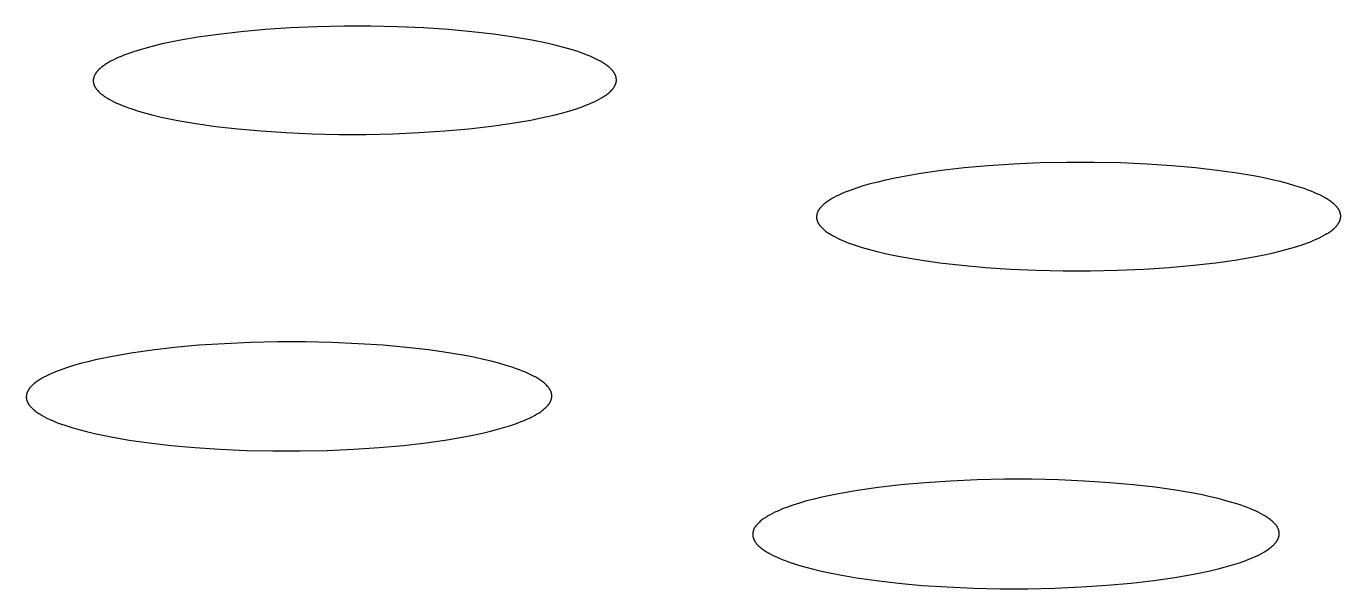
# Model space of a CAD drawing. Header units: millimetres. Extents: x 0 to 4030, y -54 to 2762.
# Drawn here: x 1153.9 to 1167.46, y 968.68 to 974.49 of the extents above; entities that cross this region are included whole.
import ezdxf

# ---------------------------------------------------------------- set-up
doc = ezdxf.new("R2010")
doc.units = ezdxf.units.MM
doc.header["$MEASUREMENT"] = 0
doc.layers.add('Utwórz2D linie widoczne', color=7, linetype='Continuous', true_color=0x000000)

msp = doc.modelspace()

# ---------------------------------------------------------------- linework, layer by layer
at = {"layer": 'Utwórz2D linie widoczne'}
for p, q in [((1156.112, 974.432), (1155.88, 974.405)), ((1156.361, 974.454), (1156.112, 974.432)), ((1156.624, 974.471), (1156.361, 974.454)), ((1156.896, 974.483), (1156.624, 974.471)), ((1157.173, 974.489), (1156.896, 974.483)), ((1157.452, 974.489), (1157.173, 974.489)), ((1157.728, 974.483), (1157.452, 974.489)), ((1157.996, 974.471), (1157.728, 974.483)), ((1158.253, 974.454), (1157.996, 974.471)), ((1158.495, 974.432), (1158.253, 974.454)), ((1158.72, 974.407), (1158.495, 974.432)), ((1155.222, 974.287), (1155.145, 974.267)), ((1155.301, 974.306), (1155.222, 974.287)), ((1155.384, 974.324), (1155.301, 974.306)), ((1155.473, 974.341), (1155.384, 974.324)), ((1155.666, 974.375), (1155.473, 974.341)), ((1155.88, 974.405), (1155.666, 974.375)), ((1158.927, 974.377), (1158.72, 974.407)), ((1159.113, 974.345), (1158.927, 974.377)), ((1159.199, 974.328), (1159.113, 974.345)), ((1159.284, 974.31), (1159.199, 974.328)), ((1159.365, 974.291), (1159.284, 974.31)), ((1159.444, 974.27), (1159.365, 974.291)), ((1154.819, 974.153), (1154.793, 974.14)), ((1154.846, 974.165), (1154.819, 974.153)), ((1154.875, 974.177), (1154.846, 974.165)), ((1154.905, 974.189), (1154.875, 974.177)), ((1154.936, 974.201), (1154.905, 974.189)), ((1155.002, 974.224), (1154.936, 974.201)), ((1155.072, 974.246), (1155.002, 974.224)), ((1155.145, 974.267), (1155.072, 974.246)), ((1159.519, 974.249), (1159.444, 974.27)), ((1159.589, 974.227), (1159.519, 974.249)), ((1159.623, 974.215), (1159.589, 974.227)), ((1159.655, 974.203), (1159.623, 974.215)), ((1159.686, 974.191), (1159.655, 974.203)), ((1159.716, 974.179), (1159.686, 974.191)), ((1159.745, 974.166), (1159.716, 974.179)), ((1159.772, 974.153), (1159.745, 974.166)), ((1159.798, 974.14), (1159.772, 974.153)), ((1154.623, 974.014), (1154.62, 974.011)), ((1154.625, 974.018), (1154.623, 974.014)), ((1154.628, 974.022), (1154.625, 974.018)), ((1154.631, 974.025), (1154.628, 974.022)), ((1154.634, 974.029), (1154.631, 974.025)), ((1154.637, 974.032), (1154.634, 974.029)), ((1154.644, 974.039), (1154.637, 974.032)), ((1154.651, 974.046), (1154.644, 974.039)), ((1154.659, 974.053), (1154.651, 974.046)), ((1154.667, 974.06), (1154.659, 974.053)), ((1154.675, 974.067), (1154.667, 974.06)), ((1154.684, 974.074), (1154.675, 974.067)), ((1154.693, 974.08), (1154.684, 974.074)), ((1154.703, 974.087), (1154.693, 974.08)), ((1154.713, 974.094), (1154.703, 974.087)), ((1154.723, 974.101), (1154.713, 974.094)), ((1154.734, 974.107), (1154.723, 974.101)), ((1154.745, 974.114), (1154.734, 974.107)), ((1154.768, 974.127), (1154.745, 974.114)), ((1154.793, 974.14), (1154.768, 974.127)), ((1159.822, 974.127), (1159.798, 974.14)), ((1159.834, 974.121), (1159.822, 974.127)), ((1159.845, 974.114), (1159.834, 974.121)), ((1159.855, 974.107), (1159.845, 974.114)), ((1159.866, 974.101), (1159.855, 974.107)), ((1159.876, 974.094), (1159.866, 974.101)), ((1159.885, 974.087), (1159.876, 974.094)), ((1159.895, 974.08), (1159.885, 974.087)), ((1159.903, 974.073), (1159.895, 974.08)), ((1159.912, 974.066), (1159.903, 974.073)), ((1159.919, 974.059), (1159.912, 974.066)), ((1159.927, 974.052), (1159.919, 974.059)), ((1159.934, 974.045), (1159.927, 974.052)), ((1159.941, 974.038), (1159.934, 974.045)), ((1159.944, 974.035), (1159.941, 974.038)), ((1159.947, 974.031), (1159.944, 974.035)), ((1159.95, 974.028), (1159.947, 974.031)), ((1159.953, 974.024), (1159.95, 974.028)), ((1159.955, 974.021), (1159.953, 974.024)), ((1159.958, 974.017), (1159.955, 974.021)), ((1159.96, 974.013), (1159.958, 974.017)), ((1159.963, 974.01), (1159.96, 974.013)), ((1154.59, 973.943), (1154.589, 973.939)), ((1154.589, 973.939), (1154.589, 973.936)), ((1154.589, 973.936), (1154.589, 973.932)), ((1154.589, 973.932), (1154.589, 973.928)), ((1154.589, 973.928), (1154.589, 973.925)), ((1154.589, 973.925), (1154.589, 973.921)), ((1154.589, 973.921), (1154.589, 973.918)), ((1154.589, 973.918), (1154.589, 973.914)), ((1154.589, 973.914), (1154.59, 973.91)), ((1154.591, 973.946), (1154.59, 973.943)), ((1154.59, 973.91), (1154.59, 973.907)), ((1154.59, 973.907), (1154.591, 973.903)), ((1154.592, 973.954), (1154.591, 973.95)), ((1154.591, 973.95), (1154.591, 973.946)), ((1154.591, 973.903), (1154.592, 973.9)), ((1154.593, 973.957), (1154.592, 973.954)), ((1154.592, 973.9), (1154.593, 973.896)), ((1154.594, 973.961), (1154.593, 973.957)), ((1154.593, 973.896), (1154.594, 973.892)), ((1154.595, 973.964), (1154.594, 973.961)), ((1154.594, 973.892), (1154.595, 973.889)), ((1154.596, 973.968), (1154.595, 973.964)), ((1154.595, 973.889), (1154.596, 973.885)), ((1154.598, 973.972), (1154.596, 973.968)), ((1154.596, 973.885), (1154.598, 973.882)), ((1154.599, 973.975), (1154.598, 973.972)), ((1154.598, 973.882), (1154.599, 973.878)), ((1154.601, 973.979), (1154.599, 973.975)), ((1154.599, 973.878), (1154.601, 973.874)), ((1154.602, 973.982), (1154.601, 973.979)), ((1154.604, 973.986), (1154.602, 973.982)), ((1154.606, 973.99), (1154.604, 973.986)), ((1154.608, 973.993), (1154.606, 973.99)), ((1154.61, 973.997), (1154.608, 973.993)), ((1154.612, 974), (1154.61, 973.997)), ((1154.615, 974.004), (1154.612, 974)), ((1154.617, 974.007), (1154.615, 974.004)), ((1154.62, 974.011), (1154.617, 974.007)), ((1159.965, 974.006), (1159.963, 974.01)), ((1159.967, 974.003), (1159.965, 974.006)), ((1159.969, 973.999), (1159.967, 974.003)), ((1159.971, 973.996), (1159.969, 973.999)), ((1159.97, 973.873), (1159.972, 973.877)), ((1159.973, 973.992), (1159.971, 973.996)), ((1159.972, 973.877), (1159.974, 973.88)), ((1159.975, 973.988), (1159.973, 973.992)), ((1159.974, 973.88), (1159.975, 973.884)), ((1159.976, 973.985), (1159.975, 973.988)), ((1159.975, 973.884), (1159.977, 973.887)), ((1159.978, 973.981), (1159.976, 973.985)), ((1159.977, 973.887), (1159.978, 973.891)), ((1159.979, 973.978), (1159.978, 973.981)), ((1159.978, 973.891), (1159.98, 973.895)), ((1159.98, 973.974), (1159.979, 973.978)), ((1159.982, 973.97), (1159.98, 973.974)), ((1159.98, 973.895), (1159.981, 973.898)), ((1159.981, 973.898), (1159.982, 973.902)), ((1159.983, 973.967), (1159.982, 973.97)), ((1159.982, 973.902), (1159.983, 973.905)), ((1159.984, 973.963), (1159.983, 973.967)), ((1159.983, 973.905), (1159.984, 973.909)), ((1159.984, 973.96), (1159.984, 973.963)), ((1159.985, 973.956), (1159.984, 973.96)), ((1159.984, 973.909), (1159.985, 973.913)), ((1159.986, 973.952), (1159.985, 973.956)), ((1159.985, 973.916), (1159.986, 973.92)), ((1159.985, 973.913), (1159.985, 973.916)), ((1159.986, 973.949), (1159.986, 973.952)), ((1159.986, 973.945), (1159.986, 973.949)), ((1159.987, 973.941), (1159.986, 973.945)), ((1159.986, 973.923), (1159.987, 973.927)), ((1159.986, 973.92), (1159.986, 973.923)), ((1159.987, 973.938), (1159.987, 973.941)), ((1159.987, 973.934), (1159.987, 973.938)), ((1159.987, 973.931), (1159.987, 973.934)), ((1159.987, 973.927), (1159.987, 973.931)), ((1154.601, 973.874), (1154.602, 973.871)), ((1154.602, 973.871), (1154.604, 973.867)), ((1154.604, 973.867), (1154.606, 973.864)), ((1154.606, 973.864), (1154.608, 973.86)), ((1154.608, 973.86), (1154.61, 973.856)), ((1154.61, 973.856), (1154.612, 973.853)), ((1154.612, 973.853), (1154.615, 973.849)), ((1154.615, 973.849), (1154.617, 973.846)), ((1154.617, 973.846), (1154.62, 973.842)), ((1154.62, 973.842), (1154.622, 973.839)), ((1154.622, 973.839), (1154.625, 973.835)), ((1154.625, 973.835), (1154.628, 973.831)), ((1154.628, 973.831), (1154.631, 973.828)), ((1154.631, 973.828), (1154.634, 973.824)), ((1154.634, 973.824), (1154.641, 973.817)), ((1154.641, 973.817), (1154.648, 973.81)), ((1154.648, 973.81), (1154.655, 973.803)), ((1154.655, 973.803), (1154.663, 973.796)), ((1154.663, 973.796), (1154.671, 973.789)), ((1154.671, 973.789), (1154.68, 973.783)), ((1154.68, 973.783), (1154.689, 973.776)), ((1154.689, 973.776), (1154.699, 973.769)), ((1154.699, 973.769), (1154.709, 973.762)), ((1154.709, 973.762), (1154.719, 973.755)), ((1154.719, 973.755), (1154.73, 973.749)), ((1154.73, 973.749), (1154.741, 973.742)), ((1154.741, 973.742), (1154.752, 973.735)), ((1159.809, 973.736), (1159.832, 973.749)), ((1159.832, 973.749), (1159.843, 973.755)), ((1159.843, 973.755), (1159.854, 973.762)), ((1159.854, 973.762), (1159.864, 973.769)), ((1159.864, 973.769), (1159.874, 973.775)), ((1159.874, 973.775), (1159.884, 973.782)), ((1159.884, 973.782), (1159.893, 973.789)), ((1159.893, 973.789), (1159.901, 973.796)), ((1159.901, 973.796), (1159.91, 973.803)), ((1159.91, 973.803), (1159.918, 973.81)), ((1159.918, 973.81), (1159.925, 973.817)), ((1159.925, 973.817), (1159.932, 973.824)), ((1159.932, 973.824), (1159.939, 973.831)), ((1159.939, 973.831), (1159.942, 973.834)), ((1159.942, 973.834), (1159.945, 973.838)), ((1159.945, 973.838), (1159.948, 973.841)), ((1159.948, 973.841), (1159.951, 973.845)), ((1159.951, 973.845), (1159.954, 973.848)), ((1159.954, 973.848), (1159.956, 973.852)), ((1159.956, 973.852), (1159.959, 973.855)), ((1159.959, 973.855), (1159.961, 973.859)), ((1159.961, 973.859), (1159.964, 973.862)), ((1159.964, 973.862), (1159.966, 973.866)), ((1159.966, 973.866), (1159.968, 973.869)), ((1159.968, 973.869), (1159.97, 973.873)), ((1154.752, 973.735), (1154.777, 973.722)), ((1154.777, 973.722), (1154.802, 973.709)), ((1154.802, 973.709), (1154.829, 973.696)), ((1154.829, 973.696), (1154.858, 973.684)), ((1154.858, 973.684), (1154.888, 973.672)), ((1154.888, 973.672), (1154.919, 973.659)), ((1154.919, 973.659), (1154.951, 973.648)), ((1154.951, 973.648), (1154.985, 973.636)), ((1154.985, 973.636), (1155.055, 973.613)), ((1155.055, 973.613), (1155.13, 973.592)), ((1159.433, 973.595), (1159.506, 973.616)), ((1159.506, 973.616), (1159.576, 973.638)), ((1159.576, 973.638), (1159.641, 973.661)), ((1159.641, 973.661), (1159.672, 973.673)), ((1159.672, 973.673), (1159.702, 973.685)), ((1159.702, 973.685), (1159.731, 973.698)), ((1159.731, 973.698), (1159.758, 973.71)), ((1159.758, 973.71), (1159.784, 973.723)), ((1159.784, 973.723), (1159.809, 973.736)), ((1155.13, 973.592), (1155.208, 973.571)), ((1155.208, 973.571), (1155.29, 973.552)), ((1155.29, 973.552), (1155.374, 973.534)), ((1155.374, 973.534), (1155.461, 973.517)), ((1155.461, 973.517), (1155.647, 973.485)), ((1155.647, 973.485), (1155.853, 973.455)), ((1158.698, 973.457), (1158.911, 973.487)), ((1158.911, 973.487), (1159.105, 973.521)), ((1159.105, 973.521), (1159.193, 973.539)), ((1159.193, 973.539), (1159.277, 973.557)), ((1159.277, 973.557), (1159.356, 973.576)), ((1159.356, 973.576), (1159.433, 973.595)), ((1155.853, 973.455), (1156.079, 973.43)), ((1156.079, 973.43), (1156.321, 973.408)), ((1156.321, 973.408), (1156.579, 973.391)), ((1156.579, 973.391), (1156.847, 973.379)), ((1156.847, 973.379), (1157.123, 973.373)), ((1157.123, 973.373), (1157.403, 973.373)), ((1157.403, 973.373), (1157.681, 973.379)), ((1157.681, 973.379), (1157.953, 973.391)), ((1157.953, 973.391), (1158.216, 973.408)), ((1158.216, 973.408), (1158.465, 973.43)), ((1158.465, 973.43), (1158.698, 973.457)), ((1164.086, 973.066), (1163.823, 973.049)), ((1164.358, 973.078), (1164.086, 973.066)), ((1164.636, 973.084), (1164.358, 973.078)), ((1164.916, 973.084), (1164.636, 973.084)), ((1165.192, 973.078), (1164.916, 973.084)), ((1165.461, 973.066), (1165.192, 973.078)), ((1165.718, 973.049), (1165.461, 973.066)), ((1162.934, 972.936), (1162.846, 972.918)), ((1163.128, 972.969), (1162.934, 972.936)), ((1163.341, 973), (1163.128, 972.969)), ((1163.574, 973.027), (1163.341, 973)), ((1163.823, 973.049), (1163.574, 973.027)), ((1165.961, 973.027), (1165.718, 973.049)), ((1166.187, 973.001), (1165.961, 973.027)), ((1166.394, 972.972), (1166.187, 973.001)), ((1166.581, 972.94), (1166.394, 972.972)), ((1166.668, 972.923), (1166.581, 972.94)), ((1162.398, 972.795), (1162.367, 972.783)), ((1162.463, 972.818), (1162.398, 972.795)), ((1162.533, 972.84), (1162.463, 972.818)), ((1162.606, 972.861), (1162.533, 972.84)), ((1162.683, 972.881), (1162.606, 972.861)), ((1162.762, 972.9), (1162.683, 972.881)), ((1162.846, 972.918), (1162.762, 972.9)), ((1166.753, 972.905), (1166.668, 972.923)), ((1166.835, 972.885), (1166.753, 972.905)), ((1166.913, 972.865), (1166.835, 972.885)), ((1166.989, 972.843), (1166.913, 972.865)), ((1167.06, 972.821), (1166.989, 972.843)), ((1167.093, 972.809), (1167.06, 972.821)), ((1167.126, 972.797), (1167.093, 972.809)), ((1167.157, 972.785), (1167.126, 972.797)), ((1162.138, 972.66), (1162.129, 972.653)), ((1162.146, 972.667), (1162.138, 972.66)), ((1162.156, 972.674), (1162.146, 972.667)), ((1162.165, 972.681), (1162.156, 972.674)), ((1162.175, 972.688), (1162.165, 972.681)), ((1162.185, 972.694), (1162.175, 972.688)), ((1162.196, 972.701), (1162.185, 972.694)), ((1162.207, 972.708), (1162.196, 972.701)), ((1162.23, 972.721), (1162.207, 972.708)), ((1162.255, 972.734), (1162.23, 972.721)), ((1162.281, 972.746), (1162.255, 972.734)), ((1162.308, 972.759), (1162.281, 972.746)), ((1162.337, 972.771), (1162.308, 972.759)), ((1162.367, 972.783), (1162.337, 972.771)), ((1167.187, 972.773), (1167.157, 972.785)), ((1167.216, 972.76), (1167.187, 972.773)), ((1167.244, 972.747), (1167.216, 972.76)), ((1167.269, 972.734), (1167.244, 972.747)), ((1167.294, 972.721), (1167.269, 972.734)), ((1167.305, 972.714), (1167.294, 972.721)), ((1167.317, 972.708), (1167.305, 972.714)), ((1167.328, 972.701), (1167.317, 972.708)), ((1167.338, 972.694), (1167.328, 972.701)), ((1167.348, 972.687), (1167.338, 972.694)), ((1167.358, 972.681), (1167.348, 972.687)), ((1167.367, 972.674), (1167.358, 972.681)), ((1167.376, 972.667), (1167.367, 972.674)), ((1167.384, 972.66), (1167.376, 972.667)), ((1167.392, 972.653), (1167.384, 972.66)), ((1162.054, 972.536), (1162.053, 972.532)), ((1162.053, 972.532), (1162.053, 972.529)), ((1162.053, 972.529), (1162.053, 972.525)), ((1162.053, 972.525), (1162.053, 972.521)), ((1162.053, 972.521), (1162.053, 972.518)), ((1162.055, 972.543), (1162.054, 972.54)), ((1162.054, 972.54), (1162.054, 972.536)), ((1162.056, 972.55), (1162.055, 972.547)), ((1162.055, 972.547), (1162.055, 972.543)), ((1162.057, 972.554), (1162.056, 972.55)), ((1162.058, 972.558), (1162.057, 972.554)), ((1162.06, 972.561), (1162.058, 972.558)), ((1162.061, 972.565), (1162.06, 972.561)), ((1162.062, 972.569), (1162.061, 972.565)), ((1162.064, 972.572), (1162.062, 972.569)), ((1162.066, 972.576), (1162.064, 972.572)), ((1162.067, 972.579), (1162.066, 972.576)), ((1162.069, 972.583), (1162.067, 972.579)), ((1162.071, 972.586), (1162.069, 972.583)), ((1162.073, 972.59), (1162.071, 972.586)), ((1162.075, 972.594), (1162.073, 972.59)), ((1162.078, 972.597), (1162.075, 972.594)), ((1162.08, 972.601), (1162.078, 972.597)), ((1162.083, 972.604), (1162.08, 972.601)), ((1162.085, 972.608), (1162.083, 972.604)), ((1162.088, 972.611), (1162.085, 972.608)), ((1162.091, 972.615), (1162.088, 972.611)), ((1162.094, 972.618), (1162.091, 972.615)), ((1162.097, 972.622), (1162.094, 972.618)), ((1162.1, 972.626), (1162.097, 972.622)), ((1162.107, 972.633), (1162.1, 972.626)), ((1162.114, 972.64), (1162.107, 972.633)), ((1162.121, 972.647), (1162.114, 972.64)), ((1162.129, 972.653), (1162.121, 972.647)), ((1167.4, 972.646), (1167.392, 972.653)), ((1167.407, 972.639), (1167.4, 972.646)), ((1167.414, 972.632), (1167.407, 972.639)), ((1167.417, 972.628), (1167.414, 972.632)), ((1167.42, 972.625), (1167.417, 972.628)), ((1167.423, 972.621), (1167.42, 972.625)), ((1167.426, 972.617), (1167.423, 972.621)), ((1167.429, 972.614), (1167.426, 972.617)), ((1167.431, 972.61), (1167.429, 972.614)), ((1167.434, 972.607), (1167.431, 972.61)), ((1167.436, 972.603), (1167.434, 972.607)), ((1167.438, 972.6), (1167.436, 972.603)), ((1167.441, 972.596), (1167.438, 972.6)), ((1167.443, 972.592), (1167.441, 972.596)), ((1167.445, 972.589), (1167.443, 972.592)), ((1167.447, 972.585), (1167.445, 972.589)), ((1167.448, 972.582), (1167.447, 972.585)), ((1167.45, 972.578), (1167.448, 972.582)), ((1167.451, 972.574), (1167.45, 972.578)), ((1167.453, 972.571), (1167.451, 972.574)), ((1167.454, 972.567), (1167.453, 972.571)), ((1167.455, 972.564), (1167.454, 972.567)), ((1167.456, 972.56), (1167.455, 972.564)), ((1167.457, 972.556), (1167.456, 972.56)), ((1167.458, 972.553), (1167.457, 972.556)), ((1167.459, 972.549), (1167.458, 972.553)), ((1167.46, 972.545), (1167.459, 972.549)), ((1167.46, 972.542), (1167.46, 972.545)), ((1167.461, 972.538), (1167.46, 972.542)), ((1167.461, 972.535), (1167.461, 972.538)), ((1167.461, 972.531), (1167.461, 972.535)), ((1167.461, 972.527), (1167.461, 972.531)), ((1167.461, 972.524), (1167.461, 972.527)), ((1167.461, 972.52), (1167.461, 972.524)), ((1162.053, 972.518), (1162.053, 972.514)), ((1162.053, 972.514), (1162.053, 972.511)), ((1162.053, 972.511), (1162.053, 972.507)), ((1162.053, 972.507), (1162.054, 972.503)), ((1162.054, 972.503), (1162.054, 972.5)), ((1162.054, 972.5), (1162.055, 972.496)), ((1162.055, 972.496), (1162.056, 972.492)), ((1162.056, 972.492), (1162.057, 972.489)), ((1162.057, 972.489), (1162.058, 972.485)), ((1162.058, 972.485), (1162.059, 972.482)), ((1162.059, 972.482), (1162.06, 972.478)), ((1162.06, 972.478), (1162.062, 972.474)), ((1162.062, 972.474), (1162.063, 972.471)), ((1162.063, 972.471), (1162.065, 972.467)), ((1162.065, 972.467), (1162.067, 972.464)), ((1162.067, 972.464), (1162.068, 972.46)), ((1162.068, 972.46), (1162.07, 972.456)), ((1162.07, 972.456), (1162.072, 972.453)), ((1162.072, 972.453), (1162.075, 972.449)), ((1162.075, 972.449), (1162.077, 972.446)), ((1162.077, 972.446), (1162.079, 972.442)), ((1162.079, 972.442), (1162.082, 972.438)), ((1162.082, 972.438), (1162.084, 972.435)), ((1162.084, 972.435), (1162.087, 972.431)), ((1162.087, 972.431), (1162.09, 972.428)), ((1162.09, 972.428), (1162.093, 972.424)), ((1162.093, 972.424), (1162.096, 972.421)), ((1162.096, 972.421), (1162.099, 972.417)), ((1162.099, 972.417), (1162.106, 972.41)), ((1162.106, 972.41), (1162.113, 972.403)), ((1162.113, 972.403), (1162.12, 972.396)), ((1162.12, 972.396), (1162.128, 972.389)), ((1162.128, 972.389), (1162.137, 972.382)), ((1167.368, 972.381), (1167.377, 972.388)), ((1167.377, 972.388), (1167.385, 972.395)), ((1167.385, 972.395), (1167.393, 972.402)), ((1167.393, 972.402), (1167.4, 972.409)), ((1167.4, 972.409), (1167.408, 972.416)), ((1167.408, 972.416), (1167.414, 972.423)), ((1167.414, 972.423), (1167.417, 972.427)), ((1167.417, 972.427), (1167.42, 972.43)), ((1167.42, 972.43), (1167.423, 972.434)), ((1167.423, 972.434), (1167.426, 972.437)), ((1167.426, 972.437), (1167.429, 972.441)), ((1167.429, 972.441), (1167.431, 972.444)), ((1167.431, 972.444), (1167.434, 972.448)), ((1167.434, 972.448), (1167.436, 972.452)), ((1167.436, 972.452), (1167.439, 972.455)), ((1167.439, 972.455), (1167.441, 972.459)), ((1167.441, 972.459), (1167.443, 972.462)), ((1167.443, 972.462), (1167.445, 972.466)), ((1167.445, 972.466), (1167.447, 972.469)), ((1167.447, 972.469), (1167.448, 972.473)), ((1167.448, 972.473), (1167.45, 972.477)), ((1167.45, 972.477), (1167.452, 972.48)), ((1167.452, 972.48), (1167.453, 972.484)), ((1167.453, 972.484), (1167.454, 972.487)), ((1167.454, 972.487), (1167.455, 972.491)), ((1167.455, 972.491), (1167.457, 972.495)), ((1167.457, 972.498), (1167.458, 972.502)), ((1167.457, 972.495), (1167.457, 972.498)), ((1167.458, 972.502), (1167.459, 972.506)), ((1167.459, 972.506), (1167.46, 972.509)), ((1167.46, 972.513), (1167.461, 972.516)), ((1167.46, 972.509), (1167.46, 972.513)), ((1167.461, 972.516), (1167.461, 972.52)), ((1162.137, 972.382), (1162.146, 972.375)), ((1162.146, 972.375), (1162.155, 972.368)), ((1162.155, 972.368), (1162.164, 972.361)), ((1162.164, 972.361), (1162.174, 972.354)), ((1162.174, 972.354), (1162.185, 972.348)), ((1162.185, 972.348), (1162.196, 972.341)), ((1162.196, 972.341), (1162.207, 972.334)), ((1162.207, 972.334), (1162.218, 972.328)), ((1162.218, 972.328), (1162.243, 972.314)), ((1162.243, 972.314), (1162.269, 972.301)), ((1162.269, 972.301), (1162.296, 972.289)), ((1162.296, 972.289), (1162.325, 972.276)), ((1162.325, 972.276), (1162.355, 972.264)), ((1162.355, 972.264), (1162.386, 972.251)), ((1162.386, 972.251), (1162.418, 972.24)), ((1167.052, 972.23), (1167.118, 972.253)), ((1167.118, 972.253), (1167.149, 972.265)), ((1167.149, 972.265), (1167.178, 972.277)), ((1167.178, 972.277), (1167.207, 972.29)), ((1167.207, 972.29), (1167.234, 972.302)), ((1167.234, 972.302), (1167.26, 972.315)), ((1167.26, 972.315), (1167.285, 972.328)), ((1167.285, 972.328), (1167.308, 972.341)), ((1167.308, 972.341), (1167.319, 972.348)), ((1167.319, 972.348), (1167.33, 972.354)), ((1167.33, 972.354), (1167.34, 972.361)), ((1167.34, 972.361), (1167.35, 972.368)), ((1167.35, 972.368), (1167.359, 972.375)), ((1167.359, 972.375), (1167.368, 972.381)), ((1162.418, 972.24), (1162.452, 972.228)), ((1162.452, 972.228), (1162.523, 972.205)), ((1162.523, 972.205), (1162.598, 972.184)), ((1162.598, 972.184), (1162.677, 972.163)), ((1162.677, 972.163), (1162.759, 972.144)), ((1162.759, 972.144), (1162.844, 972.125)), ((1162.844, 972.125), (1162.931, 972.108)), ((1166.581, 972.112), (1166.67, 972.13)), ((1166.67, 972.13), (1166.753, 972.148)), ((1166.753, 972.148), (1166.833, 972.167)), ((1166.833, 972.167), (1166.909, 972.187)), ((1166.909, 972.187), (1166.983, 972.208)), ((1166.983, 972.208), (1167.052, 972.23)), ((1162.931, 972.108), (1163.117, 972.076)), ((1163.117, 972.076), (1163.324, 972.047)), ((1163.324, 972.047), (1163.551, 972.021)), ((1163.551, 972.021), (1163.794, 971.999)), ((1163.794, 971.999), (1164.052, 971.982)), ((1164.052, 971.982), (1164.321, 971.97)), ((1165.156, 971.97), (1165.429, 971.982)), ((1165.429, 971.982), (1165.692, 971.999)), ((1165.692, 971.999), (1165.941, 972.021)), ((1165.941, 972.021), (1166.174, 972.048)), ((1166.174, 972.048), (1166.388, 972.079)), ((1166.388, 972.079), (1166.581, 972.112)), ((1164.321, 971.97), (1164.598, 971.964)), ((1164.598, 971.964), (1164.878, 971.964)), ((1164.878, 971.964), (1165.156, 971.97)), ((1155.428, 971.172), (1155.195, 971.145)), ((1155.678, 971.195), (1155.428, 971.172)), ((1155.942, 971.212), (1155.678, 971.195)), ((1156.215, 971.224), (1155.942, 971.212)), ((1156.494, 971.23), (1156.215, 971.224)), ((1156.774, 971.23), (1156.494, 971.23)), ((1157.051, 971.224), (1156.774, 971.23)), ((1157.321, 971.212), (1157.051, 971.224)), ((1157.579, 971.195), (1157.321, 971.212)), ((1157.822, 971.173), (1157.579, 971.195)), ((1158.048, 971.147), (1157.822, 971.173)), ((1154.613, 971.045), (1154.533, 971.026)), ((1154.697, 971.063), (1154.613, 971.045)), ((1154.786, 971.081), (1154.697, 971.063)), ((1154.98, 971.115), (1154.786, 971.081)), ((1155.195, 971.145), (1154.98, 971.115)), ((1158.255, 971.117), (1158.048, 971.147)), ((1158.442, 971.085), (1158.255, 971.117)), ((1158.529, 971.068), (1158.442, 971.085)), ((1158.614, 971.05), (1158.529, 971.068)), ((1158.696, 971.03), (1158.614, 971.05)), ((1158.775, 971.01), (1158.696, 971.03)), ((1154.156, 970.903), (1154.129, 970.891)), ((1154.185, 970.916), (1154.156, 970.903)), ((1154.215, 970.928), (1154.185, 970.916)), ((1154.247, 970.94), (1154.215, 970.928)), ((1154.313, 970.963), (1154.247, 970.94)), ((1154.383, 970.985), (1154.313, 970.963)), ((1154.456, 971.006), (1154.383, 970.985)), ((1154.533, 971.026), (1154.456, 971.006)), ((1158.85, 970.988), (1158.775, 971.01)), ((1158.921, 970.965), (1158.85, 970.988)), ((1158.954, 970.953), (1158.921, 970.965)), ((1158.987, 970.942), (1158.954, 970.953)), ((1159.018, 970.929), (1158.987, 970.942)), ((1159.048, 970.917), (1159.018, 970.929)), ((1159.077, 970.904), (1159.048, 970.917)), ((1159.104, 970.891), (1159.077, 970.904)), ((1153.937, 970.758), (1153.934, 970.755)), ((1153.94, 970.762), (1153.937, 970.758)), ((1153.943, 970.766), (1153.94, 970.762)), ((1153.946, 970.769), (1153.943, 970.766)), ((1153.953, 970.776), (1153.946, 970.769)), ((1153.96, 970.783), (1153.953, 970.776)), ((1153.968, 970.79), (1153.96, 970.783)), ((1153.976, 970.797), (1153.968, 970.79)), ((1153.984, 970.804), (1153.976, 970.797)), ((1153.993, 970.811), (1153.984, 970.804)), ((1154.002, 970.818), (1153.993, 970.811)), ((1154.012, 970.825), (1154.002, 970.818)), ((1154.022, 970.831), (1154.012, 970.825)), ((1154.032, 970.838), (1154.022, 970.831)), ((1154.043, 970.845), (1154.032, 970.838)), ((1154.054, 970.852), (1154.043, 970.845)), ((1154.078, 970.865), (1154.054, 970.852)), ((1154.103, 970.878), (1154.078, 970.865)), ((1154.129, 970.891), (1154.103, 970.878)), ((1159.13, 970.878), (1159.104, 970.891)), ((1159.154, 970.865), (1159.13, 970.878)), ((1159.166, 970.858), (1159.154, 970.865)), ((1159.177, 970.852), (1159.166, 970.858)), ((1159.188, 970.845), (1159.177, 970.852)), ((1159.198, 970.838), (1159.188, 970.845)), ((1159.208, 970.831), (1159.198, 970.838)), ((1159.218, 970.824), (1159.208, 970.831)), ((1159.227, 970.817), (1159.218, 970.824)), ((1159.236, 970.811), (1159.227, 970.817)), ((1159.244, 970.804), (1159.236, 970.811)), ((1159.252, 970.796), (1159.244, 970.804)), ((1159.26, 970.789), (1159.252, 970.796)), ((1159.267, 970.782), (1159.26, 970.789)), ((1159.274, 970.775), (1159.267, 970.782)), ((1159.277, 970.772), (1159.274, 970.775)), ((1159.28, 970.768), (1159.277, 970.772)), ((1159.283, 970.765), (1159.28, 970.768)), ((1159.285, 970.761), (1159.283, 970.765)), ((1159.288, 970.757), (1159.285, 970.761)), ((1159.291, 970.754), (1159.288, 970.757)), ((1153.898, 970.672), (1153.897, 970.668)), ((1153.897, 970.668), (1153.897, 970.664)), ((1153.897, 970.664), (1153.897, 970.661)), ((1153.897, 970.661), (1153.897, 970.657)), ((1153.897, 970.657), (1153.898, 970.654)), ((1153.899, 970.679), (1153.898, 970.675)), ((1153.898, 970.675), (1153.898, 970.672)), ((1153.898, 970.654), (1153.898, 970.65)), ((1153.898, 970.65), (1153.898, 970.646)), ((1153.898, 970.646), (1153.899, 970.643)), ((1153.9, 970.686), (1153.899, 970.683)), ((1153.899, 970.683), (1153.899, 970.679)), ((1153.899, 970.643), (1153.9, 970.639)), ((1153.901, 970.69), (1153.9, 970.686)), ((1153.9, 970.639), (1153.9, 970.635)), ((1153.9, 970.635), (1153.901, 970.632)), ((1153.902, 970.694), (1153.901, 970.69)), ((1153.901, 970.632), (1153.902, 970.628)), ((1153.903, 970.697), (1153.902, 970.694)), ((1153.902, 970.628), (1153.903, 970.624)), ((1153.904, 970.701), (1153.903, 970.697)), ((1153.903, 970.624), (1153.905, 970.621)), ((1153.905, 970.704), (1153.904, 970.701)), ((1153.906, 970.708), (1153.905, 970.704)), ((1153.908, 970.712), (1153.906, 970.708)), ((1153.909, 970.715), (1153.908, 970.712)), ((1153.911, 970.719), (1153.909, 970.715)), ((1153.913, 970.723), (1153.911, 970.719)), ((1153.915, 970.726), (1153.913, 970.723)), ((1153.917, 970.73), (1153.915, 970.726)), ((1153.919, 970.733), (1153.917, 970.73)), ((1153.921, 970.737), (1153.919, 970.733)), ((1153.924, 970.741), (1153.921, 970.737)), ((1153.926, 970.744), (1153.924, 970.741)), ((1153.929, 970.748), (1153.926, 970.744)), ((1153.931, 970.751), (1153.929, 970.748)), ((1153.934, 970.755), (1153.931, 970.751)), ((1159.293, 970.75), (1159.291, 970.754)), ((1159.296, 970.747), (1159.293, 970.75)), ((1159.298, 970.743), (1159.296, 970.747)), ((1159.3, 970.739), (1159.298, 970.743)), ((1159.302, 970.736), (1159.3, 970.739)), ((1159.304, 970.732), (1159.302, 970.736)), ((1159.306, 970.729), (1159.304, 970.732)), ((1159.308, 970.725), (1159.306, 970.729)), ((1159.309, 970.721), (1159.308, 970.725)), ((1159.308, 970.619), (1159.31, 970.623)), ((1159.311, 970.718), (1159.309, 970.721)), ((1159.31, 970.623), (1159.311, 970.627)), ((1159.312, 970.714), (1159.311, 970.718)), ((1159.311, 970.627), (1159.313, 970.63)), ((1159.313, 970.71), (1159.312, 970.714)), ((1159.315, 970.707), (1159.313, 970.71)), ((1159.313, 970.63), (1159.314, 970.634)), ((1159.314, 970.634), (1159.315, 970.638)), ((1159.316, 970.703), (1159.315, 970.707)), ((1159.315, 970.638), (1159.316, 970.641)), ((1159.317, 970.699), (1159.316, 970.703)), ((1159.316, 970.641), (1159.317, 970.645)), ((1159.317, 970.696), (1159.317, 970.699)), ((1159.318, 970.692), (1159.317, 970.696)), ((1159.317, 970.645), (1159.318, 970.648)), ((1159.319, 970.689), (1159.318, 970.692)), ((1159.318, 970.652), (1159.319, 970.656)), ((1159.318, 970.648), (1159.318, 970.652)), ((1159.319, 970.685), (1159.319, 970.689)), ((1159.319, 970.681), (1159.319, 970.685)), ((1159.32, 970.678), (1159.319, 970.681)), ((1159.319, 970.659), (1159.32, 970.663)), ((1159.319, 970.656), (1159.319, 970.659)), ((1159.32, 970.674), (1159.32, 970.678)), ((1159.32, 970.67), (1159.32, 970.674)), ((1159.32, 970.667), (1159.32, 970.67)), ((1159.32, 970.663), (1159.32, 970.667)), ((1153.905, 970.621), (1153.906, 970.617)), ((1153.906, 970.617), (1153.908, 970.613)), ((1153.908, 970.613), (1153.909, 970.61)), ((1153.909, 970.61), (1153.911, 970.606)), ((1153.911, 970.606), (1153.913, 970.603)), ((1153.913, 970.603), (1153.915, 970.599)), ((1153.915, 970.599), (1153.917, 970.595)), ((1153.917, 970.595), (1153.919, 970.592)), ((1153.919, 970.592), (1153.921, 970.588)), ((1153.921, 970.588), (1153.923, 970.585)), ((1153.923, 970.585), (1153.926, 970.581)), ((1153.926, 970.581), (1153.928, 970.577)), ((1153.928, 970.577), (1153.931, 970.574)), ((1153.931, 970.574), (1153.934, 970.57)), ((1153.934, 970.57), (1153.937, 970.567)), ((1153.937, 970.567), (1153.94, 970.563)), ((1153.94, 970.563), (1153.943, 970.559)), ((1153.943, 970.559), (1153.95, 970.552)), ((1153.95, 970.552), (1153.957, 970.545)), ((1153.957, 970.545), (1153.964, 970.538)), ((1153.964, 970.538), (1153.972, 970.531)), ((1153.972, 970.531), (1153.98, 970.524)), ((1153.98, 970.524), (1153.989, 970.517)), ((1153.989, 970.517), (1153.998, 970.51)), ((1153.998, 970.51), (1154.008, 970.503)), ((1154.008, 970.503), (1154.018, 970.497)), ((1154.018, 970.497), (1154.028, 970.49)), ((1154.028, 970.49), (1154.039, 970.483)), ((1159.164, 970.483), (1159.175, 970.49)), ((1159.175, 970.49), (1159.186, 970.496)), ((1159.186, 970.496), (1159.196, 970.503)), ((1159.196, 970.503), (1159.206, 970.51)), ((1159.206, 970.51), (1159.216, 970.517)), ((1159.216, 970.517), (1159.225, 970.524)), ((1159.225, 970.524), (1159.234, 970.531)), ((1159.234, 970.531), (1159.242, 970.538)), ((1159.242, 970.538), (1159.25, 970.545)), ((1159.25, 970.545), (1159.258, 970.552)), ((1159.258, 970.552), (1159.265, 970.559)), ((1159.265, 970.559), (1159.272, 970.566)), ((1159.272, 970.566), (1159.275, 970.569)), ((1159.275, 970.569), (1159.278, 970.573)), ((1159.278, 970.573), (1159.281, 970.576)), ((1159.281, 970.576), (1159.284, 970.58)), ((1159.284, 970.58), (1159.287, 970.583)), ((1159.287, 970.583), (1159.289, 970.587)), ((1159.289, 970.587), (1159.292, 970.591)), ((1159.292, 970.591), (1159.294, 970.594)), ((1159.294, 970.594), (1159.297, 970.598)), ((1159.297, 970.598), (1159.299, 970.601)), ((1159.299, 970.601), (1159.301, 970.605)), ((1159.301, 970.605), (1159.303, 970.609)), ((1159.303, 970.609), (1159.305, 970.612)), ((1159.305, 970.612), (1159.307, 970.616)), ((1159.307, 970.616), (1159.308, 970.619)), ((1154.039, 970.483), (1154.05, 970.476)), ((1154.05, 970.476), (1154.061, 970.469)), ((1154.061, 970.469), (1154.086, 970.456)), ((1154.086, 970.456), (1154.111, 970.443)), ((1154.111, 970.443), (1154.139, 970.43)), ((1154.139, 970.43), (1154.167, 970.418)), ((1154.167, 970.418), (1154.197, 970.405)), ((1154.197, 970.405), (1154.228, 970.393)), ((1154.228, 970.393), (1154.261, 970.381)), ((1154.261, 970.381), (1154.295, 970.369)), ((1154.295, 970.369), (1154.366, 970.347)), ((1158.837, 970.35), (1158.907, 970.372)), ((1158.907, 970.372), (1158.972, 970.395)), ((1158.972, 970.395), (1159.004, 970.407)), ((1159.004, 970.407), (1159.034, 970.419)), ((1159.034, 970.419), (1159.062, 970.431)), ((1159.062, 970.431), (1159.09, 970.444)), ((1159.09, 970.444), (1159.116, 970.457)), ((1159.116, 970.457), (1159.141, 970.47)), ((1159.141, 970.47), (1159.164, 970.483)), ((1154.366, 970.347), (1154.441, 970.325)), ((1154.441, 970.325), (1154.519, 970.304)), ((1154.519, 970.304), (1154.601, 970.285)), ((1154.601, 970.285), (1154.686, 970.266)), ((1154.686, 970.266), (1154.773, 970.249)), ((1154.773, 970.249), (1154.96, 970.217)), ((1154.96, 970.217), (1155.167, 970.187)), ((1158.024, 970.189), (1158.239, 970.219)), ((1158.239, 970.219), (1158.433, 970.253)), ((1158.433, 970.253), (1158.522, 970.271)), ((1158.522, 970.271), (1158.606, 970.289)), ((1158.606, 970.289), (1158.686, 970.308)), ((1158.686, 970.308), (1158.763, 970.328)), ((1158.763, 970.328), (1158.837, 970.35)), ((1155.167, 970.187), (1155.394, 970.161)), ((1155.394, 970.161), (1155.637, 970.139)), ((1155.637, 970.139), (1155.896, 970.122)), ((1155.896, 970.122), (1156.165, 970.11)), ((1156.165, 970.11), (1156.443, 970.104)), ((1156.443, 970.104), (1156.723, 970.104)), ((1156.723, 970.104), (1157.003, 970.11)), ((1157.003, 970.11), (1157.276, 970.122)), ((1157.276, 970.122), (1157.54, 970.139)), ((1157.54, 970.139), (1157.791, 970.162)), ((1157.791, 970.162), (1158.024, 970.189)), ((1163.99, 969.812), (1163.71, 969.806)), ((1164.27, 969.812), (1163.99, 969.812)), ((1164.548, 969.806), (1164.27, 969.812)), ((1162.474, 969.697), (1162.28, 969.663)), ((1162.689, 969.728), (1162.474, 969.697)), ((1162.922, 969.754), (1162.689, 969.728)), ((1163.173, 969.777), (1162.922, 969.754)), ((1163.436, 969.794), (1163.173, 969.777)), ((1163.71, 969.806), (1163.436, 969.794)), ((1164.818, 969.794), (1164.548, 969.806)), ((1165.077, 969.777), (1164.818, 969.794)), ((1165.321, 969.755), (1165.077, 969.777)), ((1165.547, 969.729), (1165.321, 969.755)), ((1165.755, 969.699), (1165.547, 969.729)), ((1165.943, 969.667), (1165.755, 969.699)), ((1161.807, 969.544), (1161.741, 969.521)), ((1161.876, 969.566), (1161.807, 969.544)), ((1161.95, 969.588), (1161.876, 969.566)), ((1162.027, 969.608), (1161.95, 969.588)), ((1162.107, 969.627), (1162.027, 969.608)), ((1162.191, 969.645), (1162.107, 969.627)), ((1162.28, 969.663), (1162.191, 969.645)), ((1166.03, 969.65), (1165.943, 969.667)), ((1166.115, 969.631), (1166.03, 969.65)), ((1166.198, 969.612), (1166.115, 969.631)), ((1166.277, 969.591), (1166.198, 969.612)), ((1166.352, 969.569), (1166.277, 969.591)), ((1166.424, 969.547), (1166.352, 969.569)), ((1166.457, 969.535), (1166.424, 969.547)), ((1161.507, 969.406), (1161.497, 969.399)), ((1161.517, 969.412), (1161.507, 969.406)), ((1161.527, 969.419), (1161.517, 969.412)), ((1161.538, 969.426), (1161.527, 969.419)), ((1161.549, 969.433), (1161.538, 969.426)), ((1161.572, 969.446), (1161.549, 969.433)), ((1161.597, 969.459), (1161.572, 969.446)), ((1161.623, 969.472), (1161.597, 969.459)), ((1161.651, 969.484), (1161.623, 969.472)), ((1161.679, 969.497), (1161.651, 969.484)), ((1161.709, 969.509), (1161.679, 969.497)), ((1161.741, 969.521), (1161.709, 969.509)), ((1166.49, 969.523), (1166.457, 969.535)), ((1166.522, 969.511), (1166.49, 969.523)), ((1166.552, 969.498), (1166.522, 969.511)), ((1166.581, 969.485), (1166.552, 969.498)), ((1166.608, 969.473), (1166.581, 969.485)), ((1166.634, 969.459), (1166.608, 969.473)), ((1166.659, 969.446), (1166.634, 969.459)), ((1166.67, 969.439), (1166.659, 969.446)), ((1166.682, 969.433), (1166.67, 969.439)), ((1166.693, 969.426), (1166.682, 969.433)), ((1166.703, 969.419), (1166.693, 969.426)), ((1166.713, 969.412), (1166.703, 969.419)), ((1166.723, 969.405), (1166.713, 969.412)), ((1166.732, 969.398), (1166.723, 969.405)), ((1161.396, 969.267), (1161.395, 969.263)), ((1161.397, 969.27), (1161.396, 969.267)), ((1161.398, 969.278), (1161.397, 969.274)), ((1161.397, 969.274), (1161.397, 969.27)), ((1161.4, 969.281), (1161.398, 969.278)), ((1161.401, 969.285), (1161.4, 969.281)), ((1161.402, 969.289), (1161.401, 969.285)), ((1161.403, 969.292), (1161.402, 969.289)), ((1161.405, 969.296), (1161.403, 969.292)), ((1161.407, 969.299), (1161.405, 969.296)), ((1161.408, 969.303), (1161.407, 969.299)), ((1161.41, 969.307), (1161.408, 969.303)), ((1161.412, 969.31), (1161.41, 969.307)), ((1161.414, 969.314), (1161.412, 969.31)), ((1161.417, 969.318), (1161.414, 969.314)), ((1161.419, 969.321), (1161.417, 969.318)), ((1161.421, 969.325), (1161.419, 969.321)), ((1161.424, 969.328), (1161.421, 969.325)), ((1161.427, 969.332), (1161.424, 969.328)), ((1161.429, 969.335), (1161.427, 969.332)), ((1161.432, 969.339), (1161.429, 969.335)), ((1161.435, 969.343), (1161.432, 969.339)), ((1161.438, 969.346), (1161.435, 969.343)), ((1161.442, 969.35), (1161.438, 969.346)), ((1161.448, 969.357), (1161.442, 969.35)), ((1161.455, 969.364), (1161.448, 969.357)), ((1161.463, 969.371), (1161.455, 969.364)), ((1161.471, 969.378), (1161.463, 969.371)), ((1161.479, 969.385), (1161.471, 969.378)), ((1161.488, 969.392), (1161.479, 969.385)), ((1161.497, 969.399), (1161.488, 969.392)), ((1166.741, 969.391), (1166.732, 969.398)), ((1166.75, 969.384), (1166.741, 969.391)), ((1166.758, 969.377), (1166.75, 969.384)), ((1166.765, 969.37), (1166.758, 969.377)), ((1166.772, 969.363), (1166.765, 969.37)), ((1166.779, 969.356), (1166.772, 969.363)), ((1166.782, 969.352), (1166.779, 969.356)), ((1166.785, 969.349), (1166.782, 969.352)), ((1166.788, 969.345), (1166.785, 969.349)), ((1166.791, 969.342), (1166.788, 969.345)), ((1166.794, 969.338), (1166.791, 969.342)), ((1166.797, 969.334), (1166.794, 969.338)), ((1166.799, 969.331), (1166.797, 969.334)), ((1166.802, 969.327), (1166.799, 969.331)), ((1166.804, 969.324), (1166.802, 969.327)), ((1166.806, 969.32), (1166.804, 969.324)), ((1166.808, 969.316), (1166.806, 969.32)), ((1166.81, 969.313), (1166.808, 969.316)), ((1166.812, 969.309), (1166.81, 969.313)), ((1166.814, 969.305), (1166.812, 969.309)), ((1166.816, 969.302), (1166.814, 969.305)), ((1166.817, 969.298), (1166.816, 969.302)), ((1166.818, 969.294), (1166.817, 969.298)), ((1166.82, 969.291), (1166.818, 969.294)), ((1166.821, 969.287), (1166.82, 969.291)), ((1166.822, 969.284), (1166.821, 969.287)), ((1166.823, 969.28), (1166.822, 969.284)), ((1166.824, 969.276), (1166.823, 969.28)), ((1166.825, 969.273), (1166.824, 969.276)), ((1166.825, 969.269), (1166.825, 969.273)), ((1166.826, 969.265), (1166.825, 969.269)), ((1166.826, 969.262), (1166.826, 969.265)), ((1161.395, 969.259), (1161.394, 969.256)), ((1161.394, 969.256), (1161.394, 969.252)), ((1161.394, 969.252), (1161.394, 969.248)), ((1161.394, 969.248), (1161.394, 969.245)), ((1161.394, 969.245), (1161.394, 969.241)), ((1161.394, 969.241), (1161.394, 969.237)), ((1161.394, 969.237), (1161.394, 969.234)), ((1161.394, 969.234), (1161.394, 969.23)), ((1161.394, 969.23), (1161.395, 969.226)), ((1161.395, 969.263), (1161.395, 969.259)), ((1161.395, 969.226), (1161.395, 969.223)), ((1161.395, 969.223), (1161.396, 969.219)), ((1161.396, 969.219), (1161.397, 969.215)), ((1161.397, 969.215), (1161.398, 969.212)), ((1161.398, 969.212), (1161.399, 969.208)), ((1161.399, 969.208), (1161.4, 969.204)), ((1161.4, 969.204), (1161.401, 969.201)), ((1161.401, 969.201), (1161.403, 969.197)), ((1161.403, 969.197), (1161.404, 969.194)), ((1161.404, 969.194), (1161.406, 969.19)), ((1161.406, 969.19), (1161.408, 969.186)), ((1161.408, 969.186), (1161.409, 969.183)), ((1161.409, 969.183), (1161.411, 969.179)), ((1161.411, 969.179), (1161.413, 969.175)), ((1161.413, 969.175), (1161.416, 969.172)), ((1161.416, 969.172), (1161.418, 969.168)), ((1161.418, 969.168), (1161.42, 969.165)), ((1161.42, 969.165), (1161.423, 969.161)), ((1161.423, 969.161), (1161.426, 969.157)), ((1161.426, 969.157), (1161.428, 969.154)), ((1161.428, 969.154), (1161.431, 969.15)), ((1161.431, 969.15), (1161.434, 969.146)), ((1161.434, 969.146), (1161.437, 969.143)), ((1161.437, 969.143), (1161.44, 969.139)), ((1161.44, 969.139), (1161.447, 969.132)), ((1161.447, 969.132), (1161.454, 969.125)), ((1166.758, 969.124), (1166.766, 969.131)), ((1166.766, 969.131), (1166.773, 969.138)), ((1166.773, 969.138), (1166.779, 969.146)), ((1166.779, 969.146), (1166.783, 969.149)), ((1166.783, 969.149), (1166.786, 969.153)), ((1166.786, 969.153), (1166.789, 969.156)), ((1166.789, 969.156), (1166.791, 969.16)), ((1166.791, 969.16), (1166.794, 969.163)), ((1166.794, 969.163), (1166.797, 969.167)), ((1166.797, 969.167), (1166.799, 969.171)), ((1166.799, 969.171), (1166.802, 969.174)), ((1166.802, 969.174), (1166.804, 969.178)), ((1166.804, 969.178), (1166.806, 969.181)), ((1166.806, 969.181), (1166.808, 969.185)), ((1166.808, 969.185), (1166.81, 969.189)), ((1166.81, 969.189), (1166.812, 969.192)), ((1166.812, 969.192), (1166.814, 969.196)), ((1166.814, 969.196), (1166.816, 969.199)), ((1166.816, 969.199), (1166.817, 969.203)), ((1166.817, 969.203), (1166.818, 969.207)), ((1166.818, 969.207), (1166.82, 969.21)), ((1166.82, 969.21), (1166.821, 969.214)), ((1166.821, 969.214), (1166.822, 969.218)), ((1166.822, 969.218), (1166.823, 969.221)), ((1166.823, 969.221), (1166.824, 969.225)), ((1166.824, 969.225), (1166.825, 969.229)), ((1166.825, 969.232), (1166.826, 969.236)), ((1166.825, 969.229), (1166.825, 969.232)), ((1166.826, 969.258), (1166.826, 969.262)), ((1166.827, 969.254), (1166.826, 969.258)), ((1166.826, 969.243), (1166.827, 969.247)), ((1166.826, 969.24), (1166.826, 969.243)), ((1166.826, 969.236), (1166.826, 969.24)), ((1166.827, 969.251), (1166.827, 969.254)), ((1166.827, 969.247), (1166.827, 969.251)), ((1161.454, 969.125), (1161.462, 969.118)), ((1161.462, 969.118), (1161.47, 969.111)), ((1161.47, 969.111), (1161.478, 969.104)), ((1161.478, 969.104), (1161.487, 969.097)), ((1161.487, 969.097), (1161.496, 969.09)), ((1161.496, 969.09), (1161.506, 969.083)), ((1161.506, 969.083), (1161.516, 969.076)), ((1161.516, 969.076), (1161.526, 969.069)), ((1161.526, 969.069), (1161.537, 969.062)), ((1161.537, 969.062), (1161.548, 969.056)), ((1161.548, 969.056), (1161.56, 969.049)), ((1161.56, 969.049), (1161.584, 969.036)), ((1161.584, 969.036), (1161.61, 969.023)), ((1161.61, 969.023), (1161.638, 969.01)), ((1161.638, 969.01), (1161.667, 968.997)), ((1161.667, 968.997), (1161.697, 968.984)), ((1166.512, 968.986), (1166.542, 968.998)), ((1166.542, 968.998), (1166.571, 969.011)), ((1166.571, 969.011), (1166.599, 969.023)), ((1166.599, 969.023), (1166.625, 969.036)), ((1166.625, 969.036), (1166.649, 969.049)), ((1166.649, 969.049), (1166.673, 969.063)), ((1166.673, 969.063), (1166.684, 969.069)), ((1166.684, 969.069), (1166.694, 969.076)), ((1166.694, 969.076), (1166.705, 969.083)), ((1166.705, 969.083), (1166.715, 969.09)), ((1166.715, 969.09), (1166.724, 969.097)), ((1166.724, 969.097), (1166.733, 969.103)), ((1166.733, 969.103), (1166.742, 969.11)), ((1166.742, 969.11), (1166.75, 969.117)), ((1166.75, 969.117), (1166.758, 969.124)), ((1161.697, 968.984), (1161.728, 968.972)), ((1161.728, 968.972), (1161.761, 968.96)), ((1161.761, 968.96), (1161.795, 968.948)), ((1161.795, 968.948), (1161.866, 968.926)), ((1161.866, 968.926), (1161.941, 968.904)), ((1161.941, 968.904), (1162.02, 968.883)), ((1162.02, 968.883), (1162.103, 968.864)), ((1162.103, 968.864), (1162.188, 968.845)), ((1166.032, 968.85), (1166.115, 968.868)), ((1166.115, 968.868), (1166.195, 968.887)), ((1166.195, 968.887), (1166.272, 968.907)), ((1166.272, 968.907), (1166.346, 968.929)), ((1166.346, 968.929), (1166.416, 968.951)), ((1166.416, 968.951), (1166.481, 968.974)), ((1166.481, 968.974), (1166.512, 968.986)), ((1162.188, 968.845), (1162.275, 968.828)), ((1162.275, 968.828), (1162.463, 968.795)), ((1162.463, 968.795), (1162.671, 968.766)), ((1162.671, 968.766), (1162.898, 968.739)), ((1162.898, 968.739), (1163.142, 968.717)), ((1165.049, 968.718), (1165.3, 968.74)), ((1165.3, 968.74), (1165.533, 968.767)), ((1165.533, 968.767), (1165.748, 968.798)), ((1165.748, 968.798), (1165.943, 968.832)), ((1165.943, 968.832), (1166.032, 968.85)), ((1163.142, 968.717), (1163.401, 968.7)), ((1163.401, 968.7), (1163.672, 968.688)), ((1163.672, 968.688), (1163.95, 968.682)), ((1163.95, 968.682), (1164.231, 968.682)), ((1164.231, 968.682), (1164.511, 968.688)), ((1164.511, 968.688), (1164.785, 968.7)), ((1164.785, 968.7), (1165.049, 968.718))]:
    msp.add_line(p, q, dxfattribs=at)

doc.saveas('drawing.dxf')
